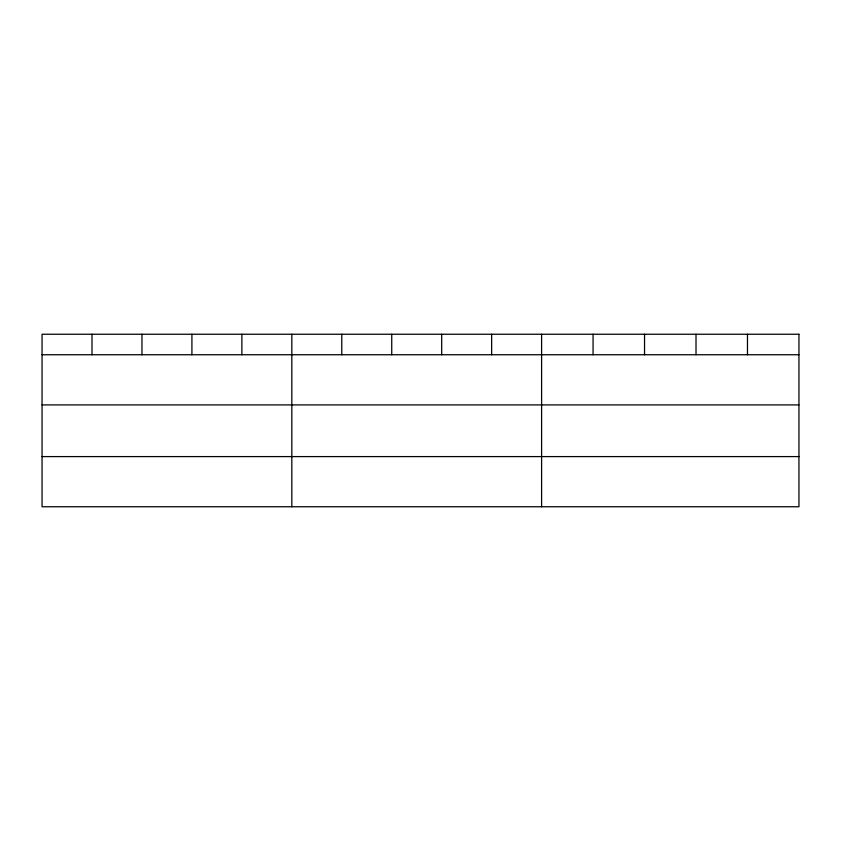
<?xml version="1.0" encoding="UTF-8"?>
<svg xmlns="http://www.w3.org/2000/svg" width="841" height="841" viewBox="0 0 841 841"><rect width="100%" height="100%" fill="white"/><g stroke="black" fill="none" stroke-linecap="round" stroke-linejoin="round"><path stroke-width="1.26" d="M42.05 354.744L798.95 354.744M42.05 404.91L798.95 404.91M42.05 456.589L798.95 456.589M747.481 334.245L747.481 354.744M696.012 334.245L696.012 354.744M644.542 334.245L644.542 354.744M593.073 334.245L593.073 354.744M541.604 334.245L541.604 506.755M491.649 334.245L491.649 354.744M441.693 334.245L441.693 354.744M391.738 334.245L391.738 354.744M341.782 334.245L341.782 354.744M291.827 334.245L291.827 506.755M241.872 334.245L241.872 354.744M191.916 334.245L191.916 354.744M141.961 334.245L141.961 354.744M92.005 334.245L92.005 354.744M798.95 334.245L42.05 334.245L42.05 506.755L798.95 506.755L798.95 334.245"/></g></svg>
